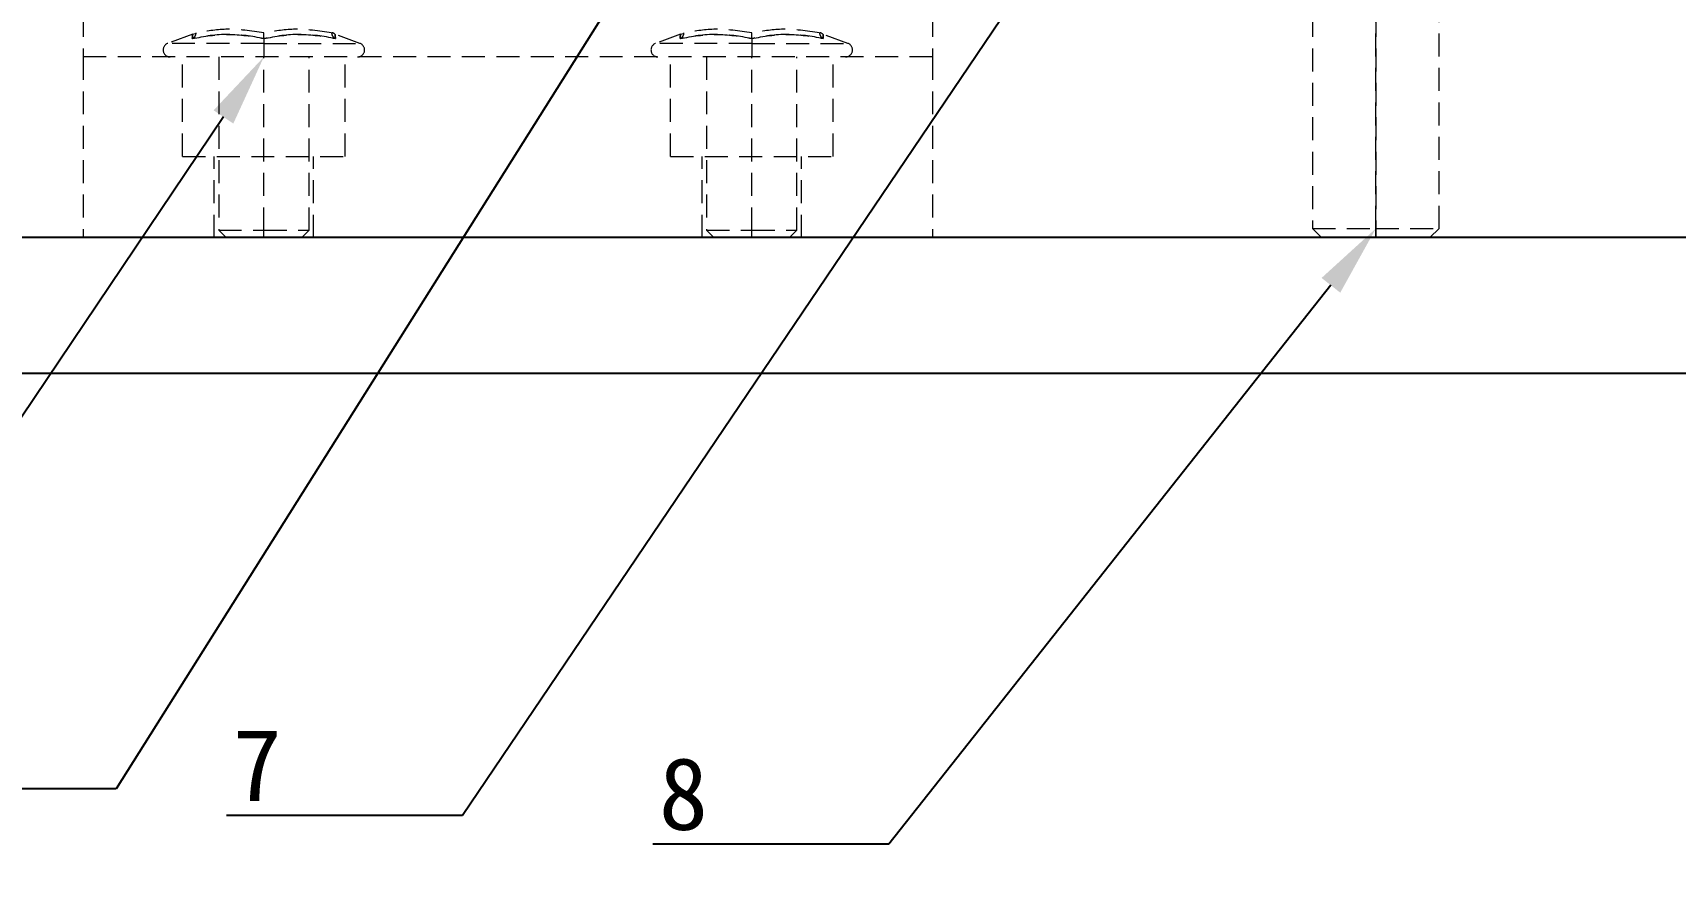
# Model space of a CAD drawing. Header units: millimetres. Extents: x 15 to 1184, y 5 to 836.
# Drawn here: x 209.8 to 300.7, y 500.6 to 548.1 of the extents above; entities that cross this region are included whole.
import ezdxf
from ezdxf import colors
from ezdxf.entities.mleader import LeaderData, LeaderLine
from ezdxf.math import Vec2, Vec3

# ---------------------------------------------------------------- set-up
doc = ezdxf.new("R2010")
doc.units = ezdxf.units.MM
doc.linetypes.add('HIDDEN', pattern=[1.905, 1.27, -0.635])
doc.styles.add('SLDTEXTSTYLE0', font='TXT', dxfattribs={"width": 0.75})
doc.dimstyles.new('SLDDIMSTYLE0', dxfattribs={"dimtxt": 3.5, "dimasz": 3.556, "dimexe": 0, "dimexo": 0.0625, "dimgap": 0.875, "dimtad": 1, "dimdec": 1, "dimlfac": 2, "dimrnd": 1e-09, "dimzin": 4, "dimdsep": 46, "dimtxsty": 'SLDTEXTSTYLE0', "dimblk1": 'CLOSED', "dimblk2": 'CLOSED', "dimsah": 1, "dimcen": 0.09, "dimadec": 0, "dimazin": 1, "dimtfac": 1, "dimtdec": 1, "dimtofl": 0, "dimtmove": 0, "dimatfit": 3, "dimldrblk": 'CLOSED', "dimfxl": 1, "dimfrac": 2, "dimtolj": 1, "dimtzin": 12, "dimarcsym": 0})

# ---------------------------------------------------------------- blocks, each defined once
blk = doc.blocks.new('_Closed')
at = {"color": 0, "linetype": 'ByBlock', "lineweight": -2}
for p, q in [((-1, 0.166667), (0, 0)), ((-1, 0.166667), (-1, -0.166667)), ((0, 0), (-1, -0.166667)), ((0, 0), (-1, 0))]:
    blk.add_line(p, q, dxfattribs=at)
blk = doc.blocks.new('_D')
at = {"color": 7, "linetype": 'Continuous', "lineweight": 0, "transparency": 16777216}
for p, q in [((74.057, 528.283), (74.057, 456.965)), ((674.057, 528.283), (674.057, 456.965)), ((74.057, 457.965), (674.057, 457.965))]:
    blk.add_line(p, q, dxfattribs=at)
at = {"color": 7, "linetype": 'Continuous', "lineweight": 18, "transparency": 16777216, "xscale": 3.556, "yscale": 3.556, "rotation": 180}
blk.add_blockref('_Closed', (74.057, 457.965, -3.737), dxfattribs=at)
at = {"color": 7, "linetype": 'Continuous', "lineweight": 18, "transparency": 16777216, "xscale": 3.556, "yscale": 3.556}
blk.add_blockref('_Closed', (674.057, 457.965, -3.737), dxfattribs=at)
at = {"color": 7, "linetype": 'Continuous', "lineweight": 18, "transparency": 16777216, "insert": (362.386, 462.477), "char_height": 3.5, "attachment_point": 1, "style": 'SLDTEXTSTYLE0'}
blk.add_mtext('1200.0', dxfattribs=at)

msp = doc.modelspace()

# ---------------------------------------------------------------- linework, layer by layer
at = {"color": 7, "linetype": 'HIDDEN', "lineweight": 18}
for p, q in [((280.592, 596.783), (280.592, 537.283)), ((284.092, 596.783), (284.092, 537.283)), ((284.092, 596.783), (284.092, 537.283)), ((284.092, 596.783), (284.092, 537.283)), ((284.092, 537.283), (284.092, 596.783)), ((287.592, 537.283), (287.592, 596.783)), ((212.558, 556.783), (212.558, 546.783)), ((259.558, 556.783), (259.558, 546.783)), ((218.756, 548.069), (218.611, 548.033)), ((245.756, 548.069), (245.611, 548.033)), ((218.622, 548.037), (217.238, 547.533)), ((222.558, 547.533), (217.26, 547.533)), ((222.558, 547.805), (222.558, 547.533)), ((222.558, 547.805), (222.558, 547.533)), ((222.558, 547.533), (222.558, 546.783)), ((222.558, 547.533), (227.856, 547.533)), ((222.558, 547.533), (222.558, 546.783)), ((227.879, 547.533), (226.494, 548.037)), ((245.622, 548.037), (244.238, 547.533)), ((249.558, 547.533), (244.26, 547.533)), ((249.558, 547.805), (249.558, 547.533)), ((249.558, 547.805), (249.558, 547.533)), ((249.558, 547.533), (249.558, 546.783)), ((249.558, 547.533), (254.856, 547.533)), ((249.558, 547.533), (249.558, 546.783)), ((254.879, 547.533), (253.494, 548.037)), ((212.558, 546.783), (212.558, 536.783)), ((259.558, 546.783), (212.558, 546.783)), ((218.058, 541.283), (218.058, 546.783)), ((220.058, 546.783), (220.058, 537.189)), ((222.558, 537.189), (222.558, 546.783)), ((222.558, 537.189), (222.558, 546.783)), ((225.058, 537.189), (225.058, 546.783)), ((227.058, 541.283), (227.058, 546.783)), ((245.058, 541.283), (245.058, 546.783)), ((247.058, 546.783), (247.058, 537.189)), ((249.558, 537.189), (249.558, 546.783)), ((249.558, 537.189), (249.558, 546.783)), ((252.058, 537.189), (252.058, 546.783)), ((254.058, 541.283), (254.058, 546.783)), ((259.558, 546.783), (259.558, 536.783)), ((218.058, 541.283), (227.058, 541.283)), ((219.808, 536.783), (219.808, 541.283)), ((225.308, 536.783), (225.308, 541.283)), ((245.058, 541.283), (254.058, 541.283)), ((246.808, 536.783), (246.808, 541.283)), ((252.308, 536.783), (252.308, 541.283)), ((220.058, 537.189), (222.558, 537.189)), ((220.058, 537.189), (220.464, 536.783)), ((222.558, 537.189), (225.058, 537.189)), ((222.558, 536.783), (222.558, 537.189)), ((222.558, 536.783), (222.558, 537.189)), ((224.652, 536.783), (225.058, 537.189)), ((247.058, 537.189), (249.558, 537.189)), ((247.058, 537.189), (247.464, 536.783)), ((249.558, 537.189), (252.058, 537.189)), ((249.558, 536.783), (249.558, 537.189)), ((249.558, 536.783), (249.558, 537.189)), ((251.652, 536.783), (252.058, 537.189)), ((280.592, 537.283), (281.092, 536.783)), ((284.092, 536.783), (284.092, 537.283)), ((284.092, 536.783), (284.092, 537.283)), ((284.092, 536.783), (284.092, 537.283)), ((284.092, 537.283), (284.092, 536.783)), ((287.092, 536.783), (287.592, 537.283))]:
    msp.add_line(p, q, dxfattribs=at)
at = {"color": 7, "linetype": 'Continuous', "lineweight": 25}
for p, q in [((649.057, 536.783), (99.057, 536.783)), ((321.557, 536.783), (99.057, 536.783)), ((99.057, 529.283), (321.557, 529.283))]:
    msp.add_line(p, q, dxfattribs=at)
at = {"color": 7, "linetype": 'HIDDEN', "lineweight": 18}
for centre, start, end in [((217.37, 547.17), 110, 270), ((227.746, 547.17), 270, 70), ((244.37, 547.17), 110, 270), ((254.746, 547.17), 270, 70)]:
    msp.add_arc(centre, 0.387, start, end, dxfattribs=at)
for points, knots in [([(218.597, 547.805), (218.625, 547.82), (218.681, 547.848), (218.748, 547.921), (218.798, 548.012), (218.805, 548.083), (218.808, 548.118)], [0, 0, 0, 0, 0.250119, 0.500461, 0.750549, 1, 1, 1, 1]), ([(222.558, 548.118), (221.857, 548.224), (220.605, 548.413), (219.357, 548.208), (218.808, 548.118)], [0, 0, 0, 0, 0.559942, 1, 1, 1, 1]), ([(226.308, 548.118), (225.607, 548.224), (224.355, 548.413), (223.107, 548.208), (222.558, 548.118)], [0, 0, 0, 0, 0.559942, 1, 1, 1, 1]), ([(222.558, 547.805), (222.558, 547.82), (222.558, 547.848), (222.558, 547.921), (222.558, 548.012), (222.558, 548.083), (222.558, 548.118)], [0, 0, 0, 0, 0.250119, 0.500461, 0.750549, 1, 1, 1, 1]), ([(226.308, 548.118), (226.312, 548.083), (226.319, 548.012), (226.368, 547.921), (226.436, 547.848), (226.491, 547.82), (226.519, 547.805)], [0, 0, 0, 0, 0.249427, 0.499532, 0.750093, 1, 1, 1, 1]), ([(226.505, 548.033), (226.435, 548.085), (226.351, 548.147), (226.346, 548.102), (226.346, 548.094)], [0, 0, 0, 0, 0.826492, 1, 1, 1, 1]), ([(245.597, 547.805), (245.625, 547.82), (245.681, 547.848), (245.748, 547.921), (245.798, 548.012), (245.805, 548.083), (245.808, 548.118)], [0, 0, 0, 0, 0.250119, 0.500461, 0.750549, 1, 1, 1, 1]), ([(249.558, 548.118), (248.857, 548.224), (247.605, 548.413), (246.357, 548.208), (245.808, 548.118)], [0, 0, 0, 0, 0.559942, 1, 1, 1, 1]), ([(253.308, 548.118), (252.607, 548.224), (251.355, 548.413), (250.107, 548.208), (249.558, 548.118)], [0, 0, 0, 0, 0.559942, 1, 1, 1, 1]), ([(249.558, 547.805), (249.558, 547.82), (249.558, 547.848), (249.558, 547.921), (249.558, 548.012), (249.558, 548.083), (249.558, 548.118)], [0, 0, 0, 0, 0.250119, 0.500461, 0.750549, 1, 1, 1, 1]), ([(253.308, 548.118), (253.312, 548.083), (253.319, 548.012), (253.368, 547.921), (253.436, 547.848), (253.491, 547.82), (253.519, 547.805)], [0, 0, 0, 0, 0.249427, 0.499532, 0.750093, 1, 1, 1, 1]), ([(253.505, 548.033), (253.435, 548.085), (253.351, 548.147), (253.346, 548.102), (253.346, 548.094)], [0, 0, 0, 0, 0.826492, 1, 1, 1, 1]), ([(218.597, 547.805), (218.604, 547.919), (218.618, 548.147), (218.604, 547.919), (218.597, 547.805)], [0, 0, 0, 0, 0.499324, 1, 1, 1, 1]), ([(222.558, 547.805), (221.902, 547.919), (220.589, 548.147), (219.261, 547.919), (218.597, 547.805)], [0, 0, 0, 0, 0.499329, 1, 1, 1, 1]), ([(218.597, 547.805), (219.26, 547.919), (220.587, 548.147), (221.9, 547.919), (222.558, 547.805)], [0, 0, 0, 0, 0.499329, 1, 1, 1, 1]), ([(226.519, 547.805), (225.857, 547.919), (224.529, 548.147), (223.216, 547.919), (222.558, 547.805)], [0, 0, 0, 0, 0.499329, 1, 1, 1, 1]), ([(222.558, 547.805), (223.214, 547.919), (224.527, 548.147), (225.855, 547.919), (226.519, 547.805)], [0, 0, 0, 0, 0.499329, 1, 1, 1, 1]), ([(226.328, 548.009), (226.341, 547.98), (226.368, 547.919), (226.436, 547.849), (226.492, 547.82), (226.519, 547.805)], [0, 0, 0, 0, 0.319064, 0.659977, 1, 1, 1, 1]), ([(226.519, 547.805), (226.512, 547.919), (226.499, 548.147), (226.512, 547.919), (226.519, 547.805)], [0, 0, 0, 0, 0.499334, 1, 1, 1, 1]), ([(245.597, 547.805), (245.604, 547.919), (245.618, 548.147), (245.604, 547.919), (245.597, 547.805)], [0, 0, 0, 0, 0.499324, 1, 1, 1, 1]), ([(249.558, 547.805), (248.902, 547.919), (247.589, 548.147), (246.261, 547.919), (245.597, 547.805)], [0, 0, 0, 0, 0.499329, 1, 1, 1, 1]), ([(245.597, 547.805), (246.26, 547.919), (247.587, 548.147), (248.9, 547.919), (249.558, 547.805)], [0, 0, 0, 0, 0.499329, 1, 1, 1, 1]), ([(253.519, 547.805), (252.857, 547.919), (251.529, 548.147), (250.216, 547.919), (249.558, 547.805)], [0, 0, 0, 0, 0.499329, 1, 1, 1, 1]), ([(249.558, 547.805), (250.214, 547.919), (251.527, 548.147), (252.855, 547.919), (253.519, 547.805)], [0, 0, 0, 0, 0.499329, 1, 1, 1, 1]), ([(253.328, 548.009), (253.341, 547.98), (253.368, 547.919), (253.436, 547.849), (253.492, 547.82), (253.519, 547.805)], [0, 0, 0, 0, 0.319064, 0.659977, 1, 1, 1, 1]), ([(253.519, 547.805), (253.512, 547.919), (253.499, 548.147), (253.512, 547.919), (253.519, 547.805)], [0, 0, 0, 0, 0.499334, 1, 1, 1, 1])]:
    msp.add_open_spline(points, degree=3, knots=knots, dxfattribs=at)
for points in [[(280.592, 537.283), (280.644, 537.283), (280.75, 537.283), (281.559, 537.283), (282.716, 537.283), (283.633, 537.283), (284.092, 537.283)], [(284.092, 537.283), (284.55, 537.283), (285.468, 537.283), (286.624, 537.283), (287.434, 537.283), (287.539, 537.283), (287.592, 537.283)]]:
    msp.add_open_spline(points, degree=3, dxfattribs=at)

# ---------------------------------------------------------------- dimensions: what is measured, and where the dimension line sits
at = {"color": 7, "linetype": 'Continuous', "lineweight": 18}
dim = msp.add_linear_dim(base=(674.057, 457.965), p1=(74.057, 529.283), p2=(674.057, 529.283), dimstyle='SLDDIMSTYLE0', dxfattribs=at)
dim.commit()
dim.dimension.update_dxf_attribs({"geometry": '_D', "text_midpoint": (369.498, 457.965), "dimtype": 160})

# ---------------------------------------------------------------- leaders
ml = msp.add_multileader_mtext('Standard')
ml.set_content('7', color=256)
ml.set_leader_properties()
ml.build(insert=Vec2(0, 0))
ml.multileader.update_dxf_attribs({"text_right_attachment_type": 6})
ctx = ml.context
ctx.base_point, ctx.plane_origin = Vec3(218.884, 507.601), Vec3(278.435, 571.202)
ctx.right_attachment, ctx.text_align_type = 6, 2
notes = []
notes.append((ctx, [(0, (1, 1, 0), (233.551, 504.801), (-1, 0), 8, [(0, [(278.435, 571.202)], 0, [])])]))
ctx.mtext.insert, ctx.mtext.alignment, ctx.mtext.flow_direction = Vec3(223.551, 509.601), 3, 5
ml = msp.add_multileader_mtext('Standard')
ml.set_content('6', color=256)
ml.set_leader_properties()
ml.build(insert=Vec2(0, 0))
ml.multileader.update_dxf_attribs({"text_right_attachment_type": 6})
ctx = ml.context
ctx.base_point, ctx.plane_origin = Vec3(199.726, 509.087), Vec3(250.962, 564.388)
ctx.right_attachment, ctx.text_align_type = 6, 2
notes.append((ctx, [(0, (1, 1, 0), (214.393, 506.287), (-1, 0), 8, [(0, [(250.962, 564.388)], 0, [])])]))
ctx.mtext.insert, ctx.mtext.alignment, ctx.mtext.flow_direction = Vec3(204.393, 511.087), 3, 5
ml = msp.add_multileader_mtext('Standard')
ml.set_content('5', color=256)
ml.set_leader_properties()
ml.build(insert=Vec2(0, 0))
ml.multileader.update_dxf_attribs({"text_right_attachment_type": 6})
ctx = ml.context
ctx.base_point, ctx.plane_origin = Vec3(180.621, 509.087), Vec3(222.558, 546.783)
ctx.right_attachment, ctx.text_align_type = 6, 2
notes.append((ctx, [(0, (1, 1, 0), (195.288, 506.287), (-1, 0), 8, [(0, [(222.558, 546.783)], 0, [])])]))
ctx.mtext.insert, ctx.mtext.alignment, ctx.mtext.flow_direction = Vec3(185.288, 511.087), 3, 5
ml = msp.add_multileader_mtext('Standard')
ml.set_content('8', color=256)
ml.set_leader_properties()
ml.build(insert=Vec2(0, 0))
ml.multileader.update_dxf_attribs({"text_right_attachment_type": 6})
ctx = ml.context
ctx.base_point, ctx.plane_origin = Vec3(242.472, 506.011), Vec3(284.092, 537.283)
ctx.right_attachment, ctx.text_align_type = 6, 2
notes.append((ctx, [(0, (1, 1, 0), (257.139, 503.211), (-1, 0), 8, [(0, [(284.092, 537.283)], 0, [])])]))
ctx.mtext.insert, ctx.mtext.alignment, ctx.mtext.flow_direction = Vec3(247.139, 508.011), 3, 5
for ctx, leaders in notes:
    for number, flags, end, landing, length, lines in leaders:
        leader = LeaderData()
        leader.index, (leader.has_last_leader_line, leader.has_dogleg_vector, leader.attachment_direction) = number, flags
        leader.last_leader_point, leader.dogleg_vector, leader.dogleg_length = Vec3(end), Vec3(landing), length
        for number, points, colour, breaks in lines:
            line = LeaderLine()
            line.index, line.vertices, line.color, line.breaks = number, Vec3.list(points), colors.encode_raw_color(colour), breaks
            leader.lines.append(line)
        ctx.leaders.append(leader)

doc.saveas('drawing.dxf')
